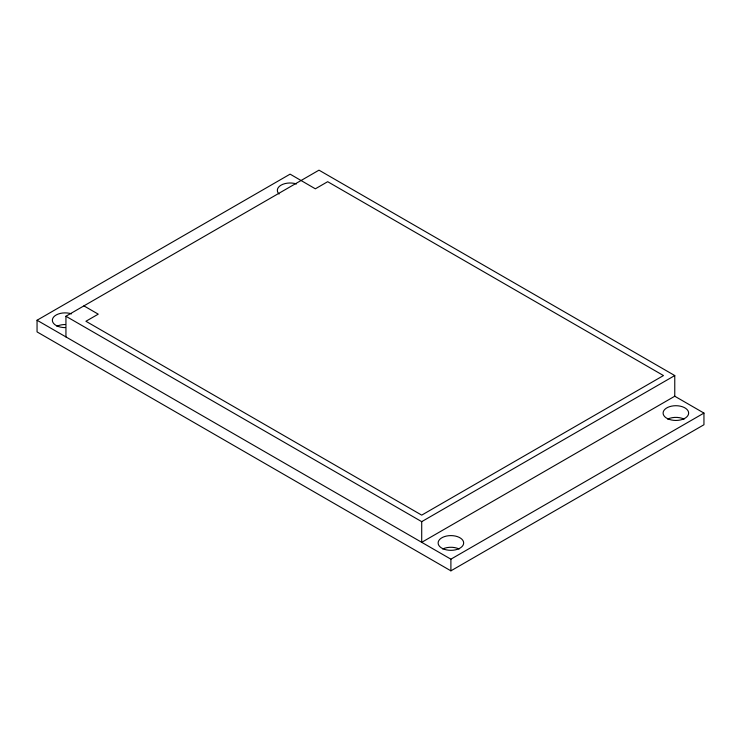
<?xml version="1.0" encoding="UTF-8"?>
<svg xmlns="http://www.w3.org/2000/svg" width="741" height="741" viewBox="0 0 741 741"><rect width="100%" height="100%" fill="white"/><g stroke="black" fill="none" stroke-linecap="round" stroke-linejoin="round"><path stroke-width="1.11" d="M65.94 336.923L65.94 316.259L421.712 521.655L421.712 542.329L674.764 396.231L703.95 413.08L703.95 424.741L450.899 570.839L37.05 331.903L37.05 320.242L290.101 174.144L315.351 188.816L327.679 181.693L663.473 375.557L421.712 515.134L85.919 321.27L98.247 314.156L83.918 305.876M65.94 316.259L318.991 170.161L674.764 375.557L674.764 396.231M421.712 521.655L674.764 375.557M37.05 320.242L450.899 559.177L703.95 413.08M450.899 559.177L450.899 570.839M667.669 419.1A12.764 7.364 0 0 1 684.082 419.1M442.692 548.988A12.764 7.364 0 0 1 459.105 548.988M56.918 326.262A12.764 7.364 0 0 1 65.125 324.539M279.051 194.04A12.764 7.364 0 0 1 281.071 185.148A12.764 7.364 0 0 1 296.483 183.972M65.125 327.615A12.764 7.364 0 0 1 52.796 318.334A12.764 7.364 0 0 1 71.507 313.86M444.517 549.35A12.764 7.364 0 0 0 463.662 542.968A12.764 7.364 0 0 0 444.517 536.586A12.764 7.364 0 0 0 444.517 549.35M669.493 419.462A12.764 7.364 0 0 0 688.639 413.08A12.764 7.364 0 0 0 669.493 406.698A12.764 7.364 0 0 0 669.493 419.462"/></g></svg>
